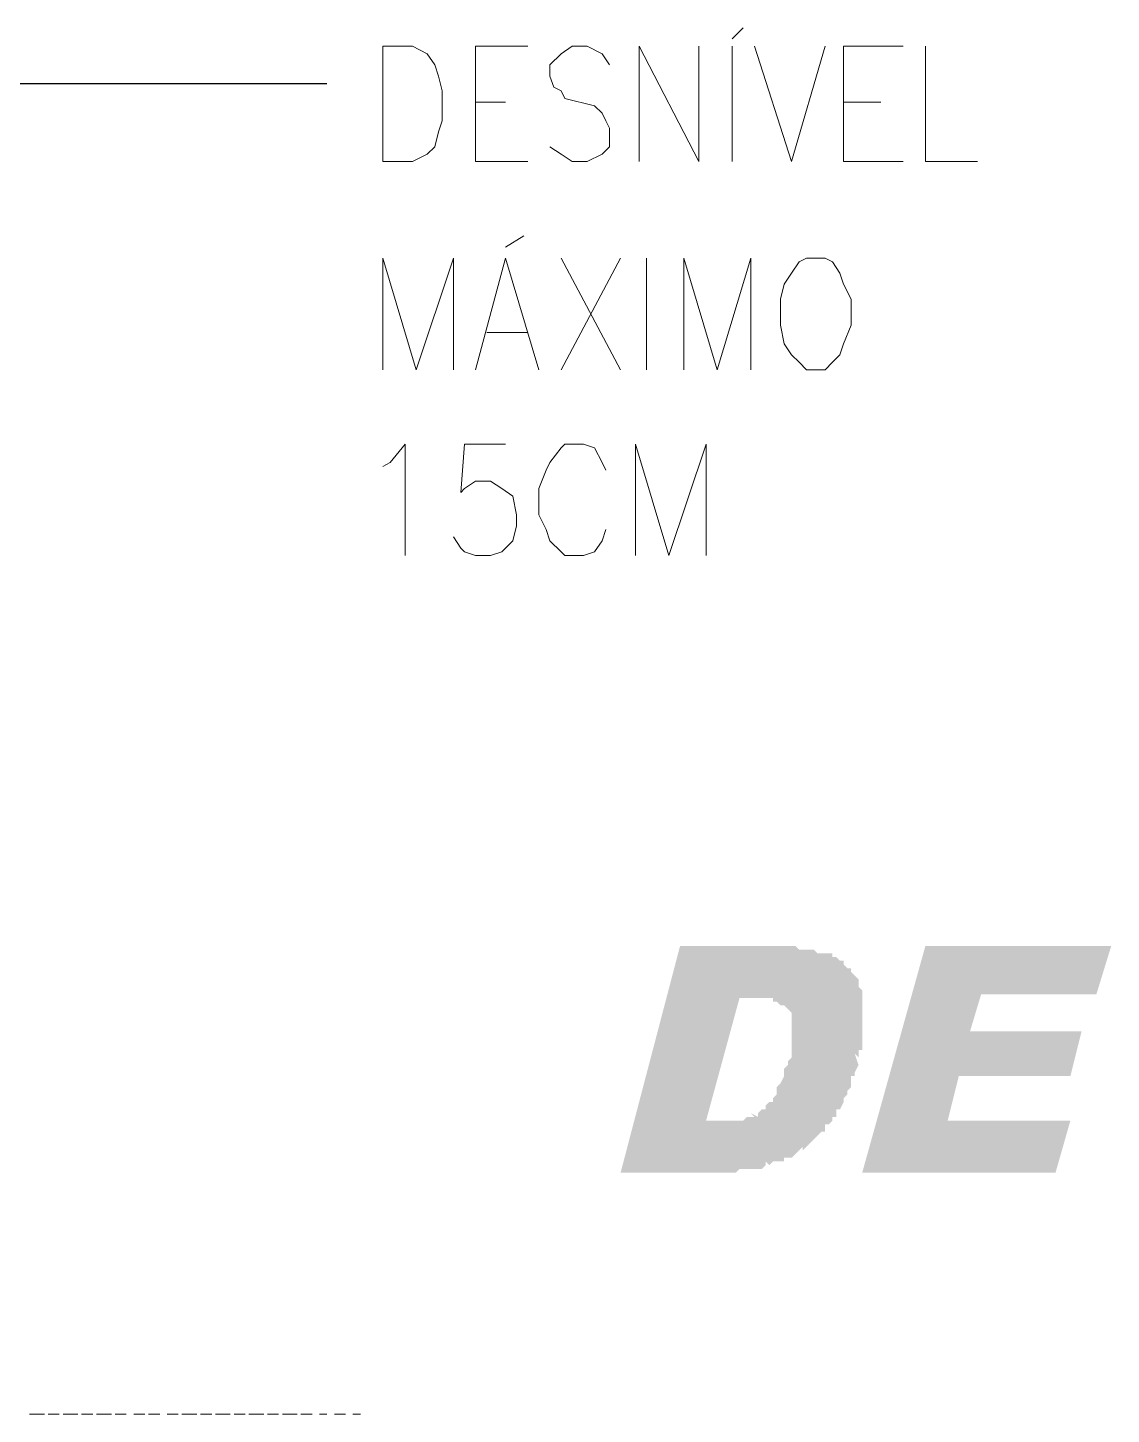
# Model space of a CAD drawing. Header units: millimetres. Extents: x 2928 to 3112, y 1220 to 1280.
# Drawn here: x 3106.731 to 3107.695, y 1250.571 to 1251.805 of the extents above; entities that cross this region are included whole.
import ezdxf

# ---------------------------------------------------------------- set-up
doc = ezdxf.new("R2010")
doc.units = ezdxf.units.MM

msp = doc.modelspace()

# ---------------------------------------------------------------- hatches: boundary and pattern name
at = {"true_color": 0x000007}
h = msp.add_hatch(color=7, dxfattribs=at)
h.paths.add_polyline_path([(3107.31141, 1250.98792), (3107.40403, 1250.98792), (3107.40734, 1250.98792), (3107.41065, 1250.98792), (3107.41396, 1250.98792), (3107.41726, 1250.98462), (3107.42057, 1250.98462), (3107.42719, 1250.98462), (3107.4305, 1250.98462), (3107.4338, 1250.98131), (3107.44042, 1250.98131), (3107.44373, 1250.98131), (3107.44704, 1250.98131), (3107.44704, 1250.978), (3107.45034, 1250.978), (3107.45365, 1250.97469), (3107.45696, 1250.97469), (3107.45696, 1250.97138), (3107.46027, 1250.96808), (3107.46358, 1250.96808), (3107.46358, 1250.96477), (3107.46688, 1250.96146), (3107.47019, 1250.95815), (3107.47019, 1250.95484), (3107.47019, 1250.95154), (3107.4735, 1250.94823), (3107.4735, 1250.94492), (3107.4735, 1250.94161), (3107.4735, 1250.9383), (3107.4735, 1250.935), (3107.4735, 1250.93169), (3107.4735, 1250.92838), (3107.4735, 1250.92507), (3107.4735, 1250.92176), (3107.4735, 1250.91846), (3107.4735, 1250.91515), (3107.4735, 1250.91184), (3107.4735, 1250.90522), (3107.4735, 1250.90192), (3107.4735, 1250.89861), (3107.4735, 1250.8953), (3107.47019, 1250.8953), (3107.47019, 1250.88868), (3107.46688, 1250.89199), (3107.47019, 1250.88207), (3107.46688, 1250.87545), (3107.46688, 1250.87214), (3107.46358, 1250.87214), (3107.46358, 1250.86884), (3107.46358, 1250.86553), (3107.46358, 1250.86222), (3107.46027, 1250.85891), (3107.46027, 1250.8556), (3107.45696, 1250.8523), (3107.45696, 1250.84899), (3107.45365, 1250.84237), (3107.45034, 1250.84237), (3107.45034, 1250.83907), (3107.45034, 1250.83576), (3107.44704, 1250.83576), (3107.44704, 1250.83245), (3107.44373, 1250.82914), (3107.44042, 1250.82914), (3107.44042, 1250.82253), (3107.43711, 1250.82253), (3107.4338, 1250.81922), (3107.4305, 1250.81591), (3107.42719, 1250.8126), (3107.42388, 1250.80929), (3107.42057, 1250.80599), (3107.42057, 1250.80929), (3107.41726, 1250.80599), (3107.41396, 1250.80268), (3107.41065, 1250.79937), (3107.40734, 1250.79937), (3107.40403, 1250.79937), (3107.40403, 1250.79606), (3107.39742, 1250.79606), (3107.39411, 1250.79606), (3107.3908, 1250.79275), (3107.38749, 1250.79606), (3107.38749, 1250.79275), (3107.38418, 1250.78945), (3107.38088, 1250.78945), (3107.37757, 1250.78945), (3107.37426, 1250.78945), (3107.37095, 1250.78945), (3107.36764, 1250.78945), (3107.36434, 1250.78945), (3107.36103, 1250.78614), (3107.35772, 1250.78614), (3107.35441, 1250.78614), (3107.3511, 1250.78614), (3107.25848, 1250.78614)])
h.paths.add_polyline_path([(3107.36434, 1250.94161), (3107.33456, 1250.83245), (3107.3478, 1250.83245), (3107.3511, 1250.83245), (3107.35772, 1250.83245), (3107.36434, 1250.83245), (3107.36764, 1250.83245), (3107.37095, 1250.83576), (3107.37426, 1250.83576), (3107.37757, 1250.83576), (3107.37426, 1250.83907), (3107.38088, 1250.83576), (3107.38088, 1250.83907), (3107.38418, 1250.84237), (3107.38749, 1250.84237), (3107.38749, 1250.84568), (3107.3908, 1250.84899), (3107.39411, 1250.84899), (3107.39411, 1250.8523), (3107.39742, 1250.8556), (3107.39742, 1250.85891), (3107.39742, 1250.86222), (3107.40072, 1250.86553), (3107.40403, 1250.87214), (3107.40403, 1250.87545), (3107.40403, 1250.87876), (3107.40734, 1250.88207), (3107.40734, 1250.88538), (3107.41065, 1250.88868), (3107.41065, 1250.8953), (3107.41065, 1250.90192), (3107.41065, 1250.90522), (3107.41065, 1250.90853), (3107.41065, 1250.91184), (3107.41065, 1250.91515), (3107.41065, 1250.91846), (3107.41065, 1250.92176), (3107.41065, 1250.92507), (3107.41065, 1250.92838), (3107.40734, 1250.93169), (3107.41065, 1250.92838), (3107.40734, 1250.93169), (3107.40403, 1250.935), (3107.40072, 1250.935), (3107.39742, 1250.9383), (3107.39411, 1250.9383), (3107.39411, 1250.94161), (3107.3908, 1250.94161), (3107.38749, 1250.94161), (3107.38418, 1250.94161), (3107.38088, 1250.94161), (3107.37757, 1250.94161)])
msp.add_hatch(color=7, dxfattribs=at).paths.add_polyline_path([(3107.52974, 1250.98792), (3107.69513, 1250.98792), (3107.6819, 1250.94492), (3107.57936, 1250.94492), (3107.56943, 1250.91184), (3107.66867, 1250.91184), (3107.65875, 1250.87214), (3107.55951, 1250.87214), (3107.54958, 1250.83245), (3107.65875, 1250.83245), (3107.64551, 1250.78614), (3107.4735, 1250.78614)])

# ---------------------------------------------------------------- linework, layer by layer
at = {"color": 7, "linetype": 'Continuous', "lineweight": 9, "true_color": 0x000007}
for points in [[(3107.35772, 1251.79507), (3107.36764, 1251.80499), (3107.36764, 1251.80499)], [(3107.12947, 1251.68591), (3107.12947, 1251.78845), (3107.17578, 1251.78845)], [(3107.24856, 1251.77191), (3107.24194, 1251.78184), (3107.22871, 1251.78845), (3107.21548, 1251.78845), (3107.20555, 1251.78184), (3107.19563, 1251.77191), (3107.19563, 1251.76199), (3107.19894, 1251.75207), (3107.20555, 1251.74876), (3107.20886, 1251.74214), (3107.23533, 1251.73553), (3107.24194, 1251.72891), (3107.24525, 1251.72229), (3107.24856, 1251.71568), (3107.24856, 1251.69914), (3107.24194, 1251.69252), (3107.22871, 1251.68591), (3107.21548, 1251.68591), (3107.20555, 1251.69252), (3107.19563, 1251.69914)], [(3107.27502, 1251.68591), (3107.27502, 1251.78845), (3107.32795, 1251.68591), (3107.32795, 1251.78845)], [(3107.35772, 1251.78845), (3107.35772, 1251.68591), (3107.35772, 1251.68591)], [(3107.37757, 1251.78845), (3107.41065, 1251.68591), (3107.44042, 1251.78845)], [(3107.45696, 1251.68591), (3107.45696, 1251.78845), (3107.50989, 1251.78845)], [(3107.52974, 1251.78845), (3107.52974, 1251.68591), (3107.57605, 1251.68591)], [(3107.12947, 1251.73883), (3107.15593, 1251.73883), (3107.15593, 1251.73883)], [(3107.45696, 1251.73883), (3107.49004, 1251.73883), (3107.49004, 1251.73883)], [(3107.12947, 1251.68591), (3107.17578, 1251.68591), (3107.17578, 1251.68591)], [(3107.45696, 1251.68591), (3107.50989, 1251.68591), (3107.50989, 1251.68591)], [(3107.15593, 1251.60982), (3107.17247, 1251.61975), (3107.17247, 1251.61975)], [(3107.04677, 1251.50066), (3107.04677, 1251.5999), (3107.07654, 1251.50066), (3107.10962, 1251.5999), (3107.10962, 1251.50066)], [(3107.12947, 1251.50066), (3107.15593, 1251.5999), (3107.18571, 1251.50066)], [(3107.20555, 1251.5999), (3107.25848, 1251.50066), (3107.25848, 1251.50066)], [(3107.25848, 1251.5999), (3107.20555, 1251.50066), (3107.20555, 1251.50066)], [(3107.28164, 1251.5999), (3107.28164, 1251.50066), (3107.28164, 1251.50066)], [(3107.31472, 1251.50066), (3107.31472, 1251.5999), (3107.34449, 1251.50066), (3107.37426, 1251.5999), (3107.37426, 1251.50066)], [(3107.13939, 1251.53374), (3107.17578, 1251.53374), (3107.17578, 1251.53374)], [(3107.04677, 1251.41465), (3107.05339, 1251.41796), (3107.06662, 1251.4345), (3107.06662, 1251.33526)], [(3107.15593, 1251.4345), (3107.11955, 1251.4345), (3107.11624, 1251.3915), (3107.11955, 1251.39481), (3107.12947, 1251.40142), (3107.1427, 1251.40142), (3107.15263, 1251.39481), (3107.16255, 1251.38819), (3107.16586, 1251.37165), (3107.16586, 1251.36173), (3107.16255, 1251.34849), (3107.15263, 1251.33857), (3107.1427, 1251.33526), (3107.12947, 1251.33526), (3107.11955, 1251.33857), (3107.11624, 1251.34188), (3107.10962, 1251.3518)], [(3107.24525, 1251.41134), (3107.24194, 1251.41796), (3107.23533, 1251.43119), (3107.2254, 1251.4345), (3107.20886, 1251.4345), (3107.20555, 1251.43119), (3107.19563, 1251.41796), (3107.19232, 1251.41134), (3107.18571, 1251.39481), (3107.18571, 1251.37165), (3107.19232, 1251.35842), (3107.19563, 1251.34849), (3107.20555, 1251.33857), (3107.20886, 1251.33526), (3107.2254, 1251.33526), (3107.23533, 1251.33857), (3107.24194, 1251.34849), (3107.24525, 1251.35842)], [(3107.27171, 1251.33526), (3107.27171, 1251.4345), (3107.30149, 1251.33526), (3107.33456, 1251.4345), (3107.33456, 1251.33526)]]:
    msp.add_lwpolyline(points, dxfattribs=at)
for points in [[(3107.04677, 1251.68591), (3107.04677, 1251.78845), (3107.07323, 1251.78845), (3107.08647, 1251.78184), (3107.09308, 1251.77191), (3107.09639, 1251.76199), (3107.0997, 1251.74876), (3107.0997, 1251.72229), (3107.09639, 1251.71237), (3107.09308, 1251.69914), (3107.08647, 1251.69252), (3107.07323, 1251.68591)], [(3107.42388, 1251.5999), (3107.41726, 1251.59659), (3107.41065, 1251.58667), (3107.40403, 1251.57674), (3107.40072, 1251.56351), (3107.40072, 1251.54036), (3107.40403, 1251.52382), (3107.41065, 1251.51389), (3107.41726, 1251.50728), (3107.42388, 1251.50066), (3107.44042, 1251.50066), (3107.44704, 1251.50728), (3107.45365, 1251.51389), (3107.45696, 1251.52382), (3107.46358, 1251.54036), (3107.46358, 1251.56351), (3107.45696, 1251.57674), (3107.45365, 1251.58667), (3107.44704, 1251.59659), (3107.44042, 1251.5999)]]:
    msp.add_lwpolyline(points, close=True, dxfattribs=at)
at = {"color": 253, "linetype": 'Continuous', "lineweight": -2, "true_color": 0x9a9a9a}
msp.add_lwpolyline([(3105.35639, 1251.75537), (3105.47548, 1251.75537), (3106.94753, 1251.75537), (3106.99715, 1251.75537)], dxfattribs=at)
at = {"color": 252, "linetype": 'Continuous', "lineweight": 5, "true_color": 0x989898}
for points in [[(3106.73251, 1250.57112), (3106.74574, 1250.57112), (3106.74574, 1250.57112)], [(3106.74905, 1250.57112), (3106.75898, 1250.57112), (3106.75898, 1250.57112)], [(3106.76228, 1250.57112), (3106.77552, 1250.57112), (3106.77552, 1250.57112)], [(3106.77882, 1250.57112), (3106.78875, 1250.57112), (3106.78875, 1250.57112)], [(3106.79206, 1250.57112), (3106.80529, 1250.57112), (3106.80529, 1250.57112)], [(3106.8086, 1250.57112), (3106.81852, 1250.57112), (3106.81852, 1250.57112)], [(3106.82514, 1250.57112), (3106.83506, 1250.57112), (3106.83506, 1250.57112)], [(3106.83837, 1250.57112), (3106.84829, 1250.57112), (3106.84829, 1250.57112)], [(3106.85491, 1250.57112), (3106.86483, 1250.57112), (3106.86483, 1250.57112)], [(3106.86814, 1250.57112), (3106.88137, 1250.57112), (3106.88137, 1250.57112)], [(3106.88468, 1250.57112), (3106.8946, 1250.57112), (3106.8946, 1250.57112)], [(3106.89791, 1250.57112), (3106.91114, 1250.57112), (3106.91114, 1250.57112)], [(3106.91445, 1250.57112), (3106.92438, 1250.57112), (3106.92438, 1250.57112)], [(3106.92768, 1250.57112), (3106.94092, 1250.57112), (3106.94092, 1250.57112)], [(3106.94422, 1250.57112), (3106.95415, 1250.57112), (3106.95415, 1250.57112)], [(3106.95746, 1250.57112), (3106.97069, 1250.57112), (3106.97069, 1250.57112)], [(3106.974, 1250.57112), (3106.98392, 1250.57112), (3106.98392, 1250.57112)], [(3106.99054, 1250.57112), (3106.99715, 1250.57112), (3106.99715, 1250.57112)], [(3107.00377, 1250.57112), (3107.01369, 1250.57112), (3107.01369, 1250.57112)], [(3107.02031, 1250.57112), (3107.02692, 1250.57112), (3107.02692, 1250.57112)]]:
    msp.add_lwpolyline(points, dxfattribs=at)

doc.saveas('drawing.dxf')
